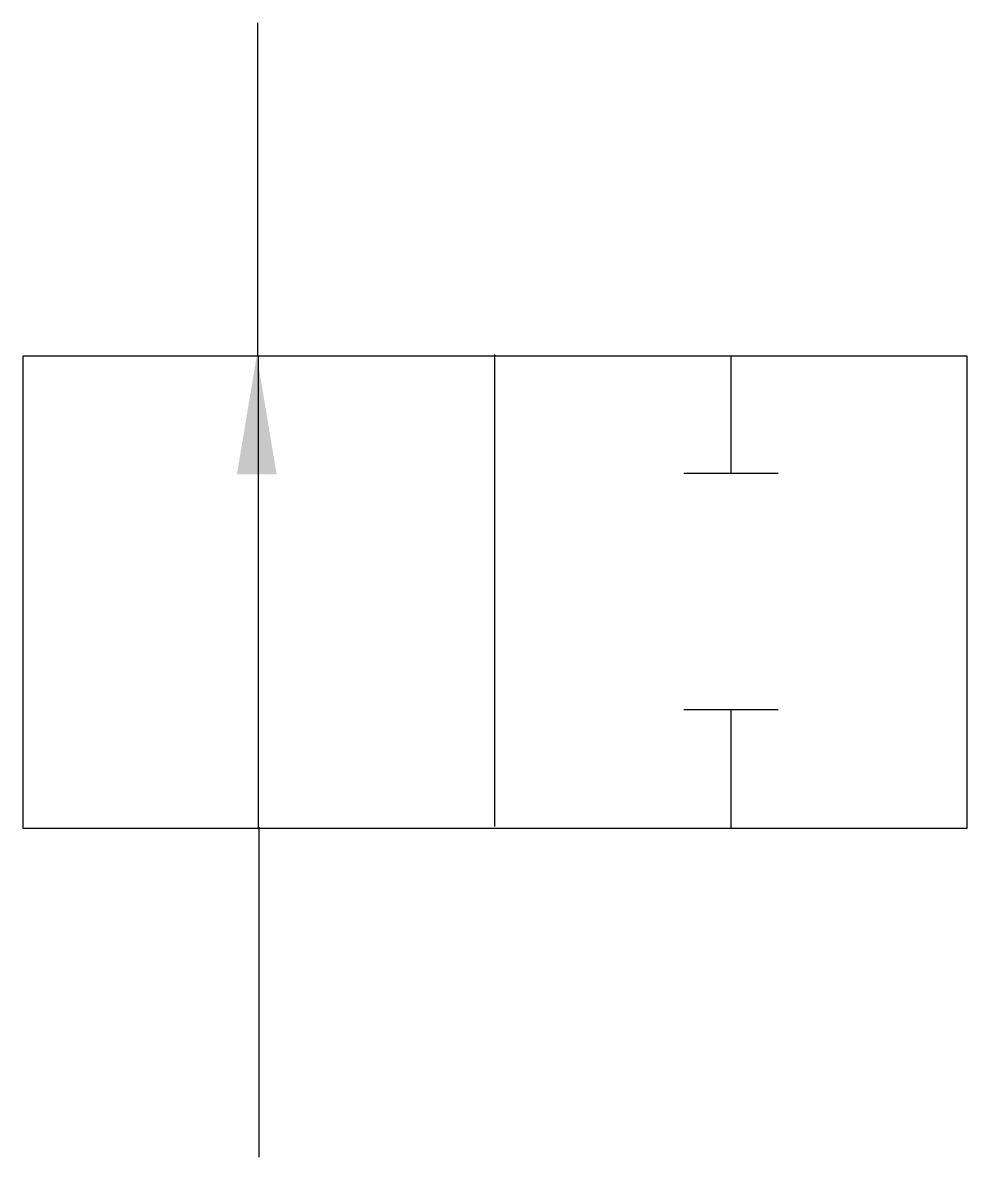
# Model space of a CAD drawing. Extents: x 715.7 to 735.7, y 316.5 to 340.6.
import ezdxf

# ---------------------------------------------------------------- set-up
doc = ezdxf.new("R2010")
doc.units = 0
doc.header["$LTSCALE"] = 5
doc.header["$MEASUREMENT"] = 0
doc.layers.add('11', color=1, linetype='CONTINUOUS')
doc.layers.add('12', color=2, linetype='CONTINUOUS')

msp = doc.modelspace()

# ---------------------------------------------------------------- linework, layer by layer
at = {"layer": '11'}
for p, q in [((720.707, 333.511), (720.707, 340.572)), ((715.729, 333.511), (715.729, 323.511)), ((735.729, 333.511), (715.729, 333.511)), ((720.724, 323.511), (720.724, 333.527)), ((725.726, 323.548), (725.726, 333.548)), ((730.723, 333.511), (730.723, 331.027)), ((735.729, 323.511), (735.729, 333.511)), ((731.727, 331.027), (729.727, 331.027)), ((729.727, 326.027), (731.727, 326.027)), ((730.723, 326.027), (730.723, 323.511)), ((715.729, 323.511), (725.729, 323.511)), ((720.727, 323.532), (720.727, 316.544)), ((725.729, 323.511), (735.729, 323.511))]:
    msp.add_line(p, q, dxfattribs=at)
at = {"layer": '12'}
msp.add_solid([(720.265, 331.007), (721.105, 331.007), (720.685, 333.527)], dxfattribs=at)

doc.saveas('drawing.dxf')
